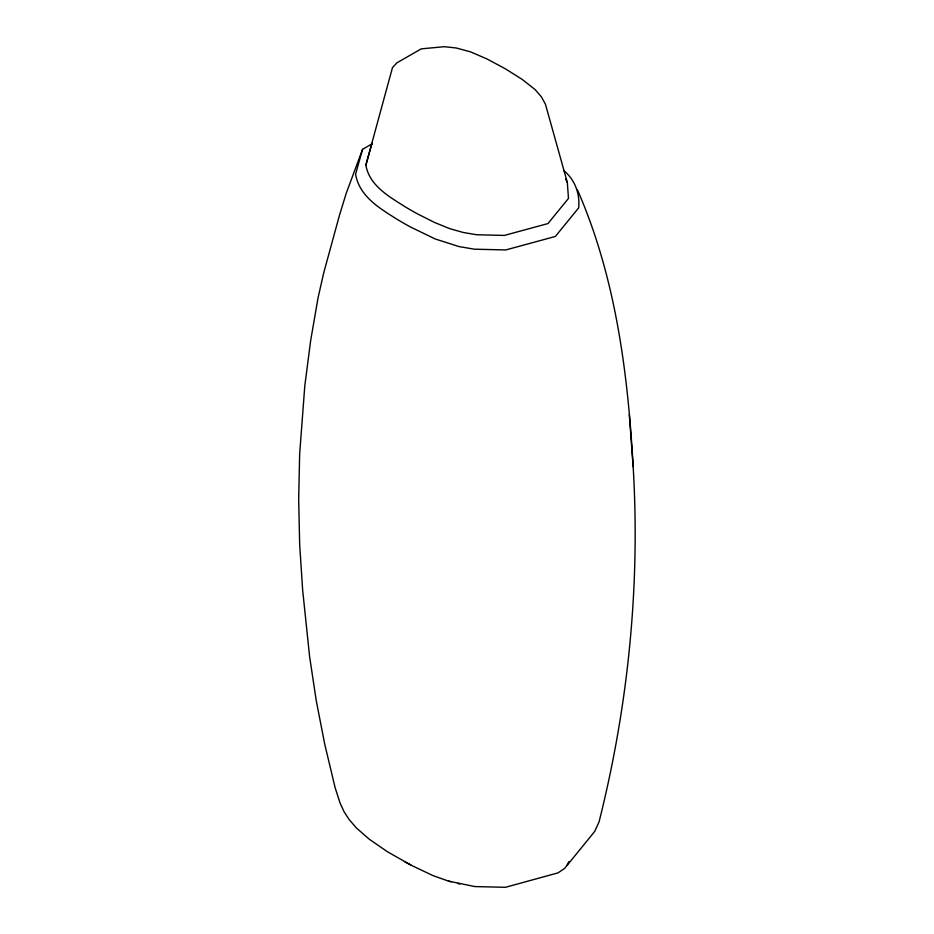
<?xml version="1.0" encoding="UTF-8"?>
<svg xmlns="http://www.w3.org/2000/svg" width="934" height="934" viewBox="0 0 934 934"><rect width="100%" height="100%" fill="white"/><g stroke="black" fill="none" stroke-linecap="round" stroke-linejoin="round"><path stroke-width="1.4" d="M365.871 165.143L392.49 67.575L396.95 62.8L421.257 48.848L444.351 46.7L456.201 47.973L470.666 51.895L487.116 59.017L505.446 68.847L522.211 79.425L535.077 89.559L541.37 96.797L545.456 104.269L567.323 182.457L568.479 198.393L547.954 223.576L504.337 235.426L476.725 234.761L463.194 232.461L449.791 228.667L434.543 222.479L417.86 214.061A351.149 202.736 0 0 1 404.831 206.601C388.813 196.373 369.502 185.668 365.871 165.143L371.989 143.241M372.409 143.649L362.555 149.335L355.585 174.249C359.356 196.455 379.846 208.445 397.277 219.408A360.279 208.002 0 0 0 410.633 227.079L435.279 238.999L459.084 246.588L474.379 249.191L505.726 249.95L555.356 236.465L578.706 207.815C580.026 193.513 574.854 179.48 563.587 170.455M362.555 149.335L346.21 193.326L339.311 215.847L323.701 272.938L318.062 297.783L310.66 340.548L304.788 385.964L299.651 454.076L298.682 499.41L299.674 544.65L302.628 589.774L309.586 656.45L316.217 700.453L324.74 744.223L335.143 787.736L340.104 803.158L344.191 811.973L349.234 819.643L356.368 827.944L369.42 839.327L387.645 851.855L411.462 865.374L433.002 875.613L448.448 881.089L474.787 886.564L505.481 887.3L558.042 872.87L564.556 868.468L591.42 835.498L594.795 831.237L599.044 821.943C628.15 706.209 640.339 585.851 633.147 466.65C627.846 372.397 615.588 276.931 577.387 189.719M566.996 865.351L568.841 861.685M448.448 881.089L451.157 881.778M457.602 883.447L459.808 884.008M404.574 861.685L411.462 865.374M565.607 179.106L567.323 182.457M633.147 466.65L629.318 414.649"/></g></svg>
